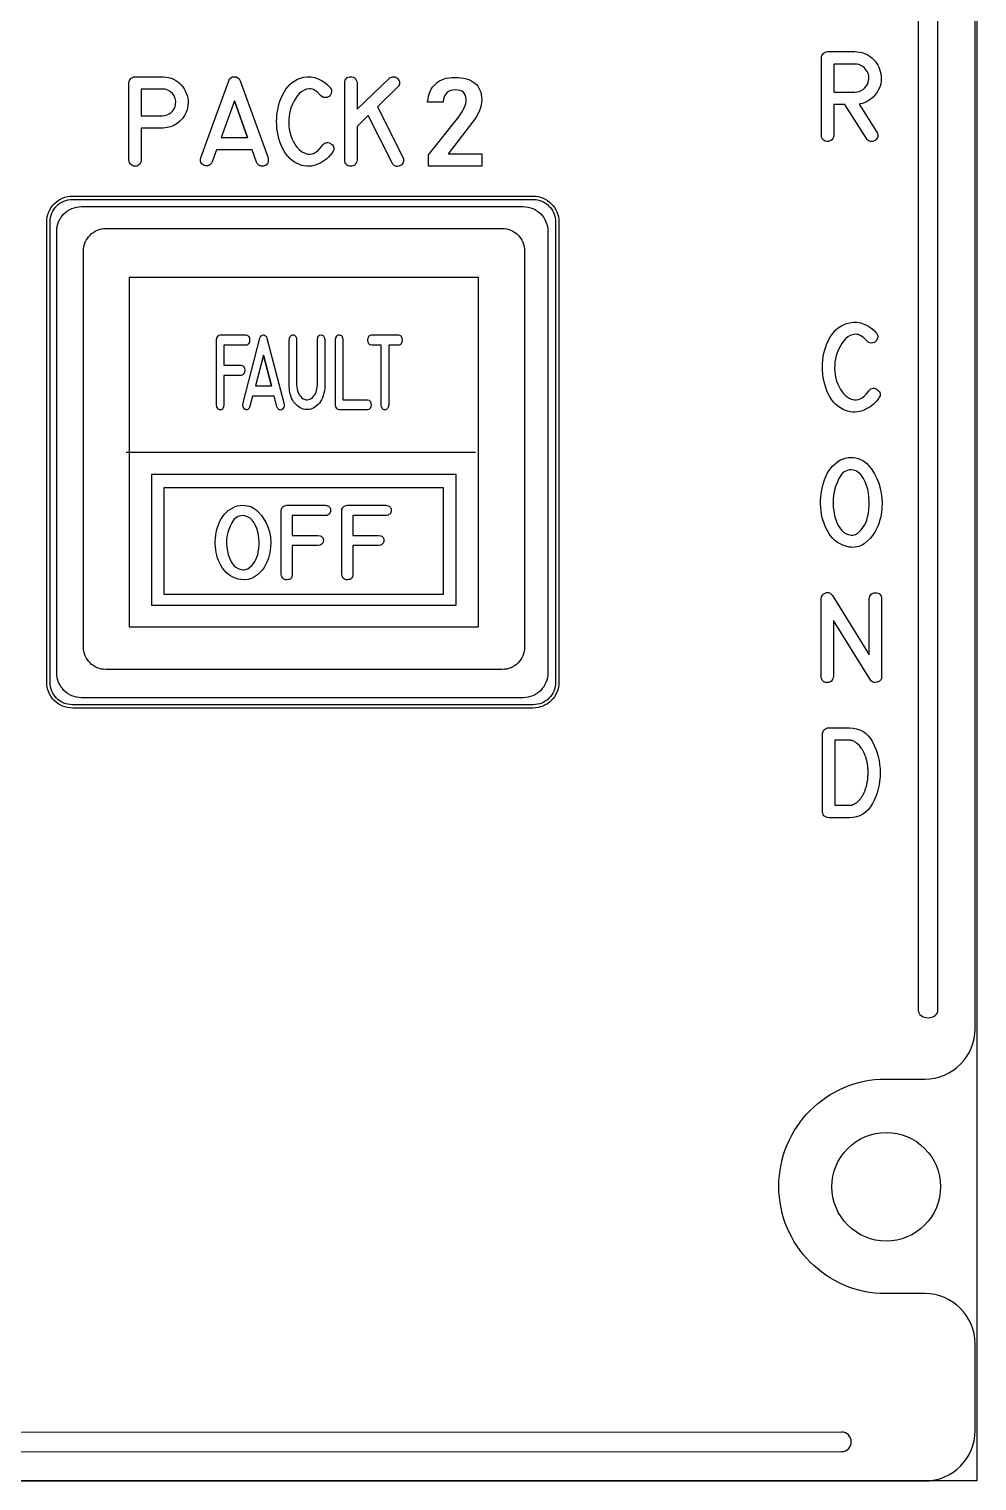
# Model space of a CAD drawing. Extents: x 27 to 704, y 10 to 614.
# Drawn here: x 482.9 to 526.3, y 143.5 to 210 of the extents above; entities that cross this region are included whole.
import ezdxf

# ---------------------------------------------------------------- set-up
doc = ezdxf.new("R2010")
doc.units = 0
for name, color, linetype in [('_BACKPANEL', 5, 'CONTINUOUS'), ('_ENGRAVING', 105, 'CONTINUOUS'), ('_LABELS', 30, 'CONTINUOUS'), ('_TOPLAYER', 1, 'CONTINUOUS')]:
    doc.layers.add(name, color=color, linetype=linetype)

msp = doc.modelspace()

# ---------------------------------------------------------------- linework, layer by layer
at = {"layer": '_BACKPANEL'}
for points in [[(526.326, 256.21), (526.326, 251.514), (526.326, 242.12), (526.326, 232.726), (526.326, 152.879), (526.326, 143.485), (203.984, 143.485), (203.984, 152.879), (203.984, 232.726), (203.984, 242.12), (203.984, 251.514), (203.984, 256.21)], [(484.903, 202.196), (505.998, 202.196), (506.104, 202.19), (506.206, 202.175), (506.304, 202.15), (506.399, 202.115), (506.489, 202.072), (506.573, 202.021), (506.652, 201.962), (506.725, 201.895), (506.792, 201.823), (506.851, 201.744), (506.902, 201.659), (506.945, 201.569), (506.979, 201.474), (507.005, 201.376), (507.02, 201.274), (507.026, 201.168), (507.026, 180.073), (507.02, 179.968), (507.005, 179.866), (506.979, 179.767), (506.945, 179.673), (506.902, 179.583), (506.851, 179.498), (506.792, 179.419), (506.725, 179.346), (506.652, 179.28), (506.573, 179.221), (506.489, 179.169), (506.399, 179.126), (506.304, 179.092), (506.206, 179.067), (506.104, 179.051), (505.998, 179.046), (484.903, 179.046), (484.797, 179.051), (484.695, 179.067), (484.597, 179.092), (484.502, 179.126), (484.412, 179.169), (484.328, 179.221), (484.249, 179.28), (484.176, 179.346), (484.11, 179.419), (484.05, 179.498), (483.999, 179.583), (483.956, 179.673), (483.922, 179.767), (483.896, 179.866), (483.881, 179.968), (483.876, 180.073), (483.876, 201.168), (483.881, 201.274), (483.896, 201.376), (483.922, 201.474), (483.956, 201.569), (483.999, 201.659), (484.05, 201.744), (484.11, 201.823), (484.176, 201.895), (484.249, 201.962), (484.328, 202.021), (484.412, 202.072), (484.502, 202.115), (484.597, 202.15), (484.695, 202.175), (484.797, 202.19)]]:
    msp.add_lwpolyline(points, close=True, dxfattribs=at)
msp.add_lwpolyline([(522.17, 154.476, -0.414214), (519.682, 156.964, -0.414214), (522.17, 159.452, -0.414214), (524.658, 156.964, -0.414214)], format="xyb", close=True, dxfattribs=at)
at = {"layer": '_ENGRAVING'}
for points in [[(523.638, 234.422), (523.638, 165.054), (523.647, 164.983), (523.674, 164.918), (523.715, 164.859), (523.77, 164.807), (523.837, 164.765), (523.913, 164.733), (523.997, 164.712), (524.088, 164.705), (524.089, 164.705), (524.18, 164.713), (524.264, 164.733), (524.34, 164.765), (524.407, 164.808), (524.461, 164.859), (524.503, 164.918), (524.529, 164.984), (524.538, 165.054), (524.538, 234.422)], [(209.667, 144.813), (520.125, 144.828), (520.215, 144.837), (520.3, 144.863), (520.376, 144.905), (520.442, 144.96), (520.497, 145.027), (520.538, 145.104), (520.564, 145.188), (520.573, 145.279), (520.564, 145.369), (520.537, 145.454), (520.496, 145.53), (520.441, 145.596), (520.375, 145.651), (520.299, 145.693), (520.215, 145.719), (520.125, 145.728), (209.665, 145.713)]]:
    msp.add_lwpolyline(points, dxfattribs=at)
for points in [[(521.74, 205.287), (521.767, 205.231), (521.784, 205.177), (521.79, 205.126), (521.787, 205.077), (521.772, 205.031), (521.748, 204.986), (521.713, 204.944), (521.668, 204.904), (521.618, 204.876), (521.564, 204.859), (521.507, 204.853), (521.446, 204.858), (521.387, 204.874), (521.337, 204.9), (521.295, 204.937), (521.262, 204.983), (520.27, 206.549), (519.768, 206.549), (519.768, 205.134), (519.758, 205.052), (519.728, 204.983), (519.678, 204.926), (519.609, 204.881), (519.531, 204.854), (519.455, 204.85), (519.382, 204.869), (519.311, 204.91), (519.263, 204.955), (519.228, 205.008), (519.207, 205.067), (519.201, 205.134), (519.201, 208.687), (519.206, 208.743), (519.221, 208.795), (519.246, 208.843), (519.282, 208.886), (519.325, 208.922), (519.373, 208.948), (519.425, 208.963), (519.482, 208.968), (520.731, 208.968), (520.842, 208.964), (520.949, 208.951), (521.052, 208.928), (521.152, 208.897), (521.248, 208.857), (521.34, 208.807), (521.428, 208.749), (521.513, 208.682), (521.592, 208.608), (521.663, 208.529), (521.727, 208.445), (521.782, 208.357), (521.83, 208.264), (521.869, 208.166), (521.901, 208.063), (521.925, 207.955), (521.941, 207.838), (521.944, 207.723), (521.937, 207.609), (521.917, 207.498), (521.887, 207.388), (521.844, 207.281), (521.791, 207.175), (521.725, 207.071), (521.651, 206.973), (521.571, 206.886), (521.486, 206.808), (521.394, 206.741), (521.297, 206.683), (521.194, 206.636), (521.085, 206.599), (520.97, 206.571), (520.932, 206.565)], [(520.731, 207.114), (520.831, 207.122), (520.928, 207.146), (521.021, 207.185), (521.11, 207.239), (521.19, 207.306), (521.255, 207.383), (521.307, 207.469), (521.344, 207.565), (521.363, 207.641), (521.374, 207.716), (521.376, 207.789), (521.37, 207.86), (521.355, 207.929), (521.331, 207.996), (521.299, 208.061), (521.258, 208.125), (521.21, 208.184), (521.159, 208.236), (521.103, 208.281), (521.043, 208.319), (520.978, 208.35), (520.909, 208.374), (520.836, 208.391), (520.759, 208.401), (519.768, 208.401), (519.768, 207.114)], [(489.021, 207.82), (489.059, 207.82), (489.184, 207.806), (489.304, 207.782), (489.42, 207.748), (489.53, 207.704), (489.629, 207.652), (489.721, 207.591), (489.805, 207.523), (489.882, 207.447), (489.951, 207.364), (490.013, 207.272), (490.067, 207.173), (490.114, 207.066), (490.151, 206.955), (490.178, 206.845), (490.193, 206.736), (490.198, 206.627), (490.192, 206.519), (490.176, 206.412), (490.148, 206.305), (490.11, 206.2), (490.03, 206.042), (489.934, 205.902), (489.821, 205.78), (489.691, 205.676), (489.548, 205.592), (489.395, 205.529), (489.232, 205.487), (489.059, 205.465), (489.021, 205.463), (488.053, 205.463), (488.053, 204.005), (488.041, 203.939), (488.022, 203.882), (487.996, 203.833), (487.964, 203.793), (487.925, 203.763), (487.88, 203.741), (487.828, 203.727), (487.77, 203.723), (487.711, 203.727), (487.66, 203.741), (487.614, 203.763), (487.576, 203.793), (487.544, 203.833), (487.519, 203.882), (487.501, 203.939), (487.489, 204.005), (487.489, 207.54), (487.499, 207.599), (487.516, 207.65), (487.54, 207.696), (487.57, 207.734), (487.606, 207.766), (487.648, 207.79), (487.697, 207.809), (487.752, 207.82), (487.77, 207.82)], [(490.777, 204.109), (491.416, 205.873), (492.057, 207.636), (492.098, 207.716), (492.155, 207.773), (492.228, 207.808), (492.318, 207.82), (492.408, 207.809), (492.481, 207.775), (492.539, 207.717), (492.581, 207.636), (493.858, 204.099), (493.869, 204.032), (493.87, 203.971), (493.862, 203.916), (493.846, 203.867), (493.82, 203.825), (493.784, 203.788), (493.74, 203.759), (493.687, 203.735), (493.631, 203.72), (493.578, 203.715), (493.529, 203.72), (493.482, 203.736), (493.439, 203.762), (493.4, 203.799), (493.363, 203.846), (493.33, 203.903), (493.125, 204.475), (491.501, 204.475), (491.301, 203.917), (491.268, 203.859), (491.231, 203.812), (491.191, 203.776), (491.147, 203.75), (491.1, 203.734), (491.05, 203.73), (490.996, 203.736), (490.939, 203.752), (490.885, 203.777), (490.84, 203.807), (490.806, 203.843), (490.781, 203.885), (490.765, 203.932), (490.76, 203.985), (490.764, 204.044)], [(496.818, 204.363), (496.8, 204.337), (496.79, 204.323), (496.782, 204.311), (496.711, 204.222), (496.635, 204.139), (496.553, 204.064), (496.467, 203.994), (496.374, 203.932), (496.277, 203.876), (496.174, 203.827), (496.066, 203.784), (495.955, 203.751), (495.845, 203.729), (495.735, 203.718), (495.626, 203.72), (495.516, 203.733), (495.408, 203.757), (495.3, 203.793), (495.192, 203.841), (495.071, 203.909), (494.958, 203.988), (494.854, 204.077), (494.758, 204.178), (494.67, 204.29), (494.591, 204.412), (494.52, 204.545), (494.457, 204.689), (494.403, 204.839), (494.357, 204.991), (494.319, 205.144), (494.29, 205.299), (494.269, 205.455), (494.256, 205.613), (494.252, 205.772), (494.256, 205.933), (494.269, 206.092), (494.29, 206.249), (494.319, 206.402), (494.357, 206.551), (494.404, 206.698), (494.459, 206.841), (494.523, 206.981), (494.595, 207.118), (494.676, 207.247), (494.765, 207.363), (494.863, 207.466), (494.97, 207.557), (495.085, 207.635), (495.209, 207.701), (495.342, 207.754), (495.483, 207.794), (495.65, 207.819), (495.817, 207.817), (495.984, 207.787), (496.15, 207.729), (496.309, 207.65), (496.453, 207.557), (496.582, 207.45), (496.697, 207.328), (496.707, 207.314), (496.743, 207.252), (496.762, 207.188), (496.762, 207.121), (496.744, 207.051), (496.712, 206.986), (496.668, 206.935), (496.613, 206.896), (496.547, 206.872), (496.472, 206.863), (496.4, 206.875), (496.33, 206.909), (496.264, 206.964), (496.132, 207.1), (496.067, 207.152), (496.002, 207.195), (495.938, 207.227), (495.875, 207.25), (495.812, 207.262), (495.75, 207.264), (495.63, 207.247), (495.516, 207.207), (495.408, 207.145), (495.307, 207.06), (495.214, 206.957), (495.129, 206.841), (495.051, 206.711), (494.983, 206.568), (494.924, 206.42), (494.878, 206.277), (494.844, 206.139), (494.823, 206.006), (494.81, 205.859), (494.807, 205.713), (494.814, 205.566), (494.83, 205.418), (494.857, 205.273), (494.897, 205.132), (494.948, 204.995), (495.01, 204.863), (495.072, 204.755), (495.138, 204.657), (495.207, 204.569), (495.281, 204.492), (495.358, 204.426), (495.439, 204.371), (495.524, 204.326), (495.613, 204.292), (495.704, 204.272), (495.794, 204.271), (495.884, 204.287), (495.973, 204.322), (496.061, 204.375), (496.149, 204.445), (496.237, 204.534), (496.324, 204.641), (496.362, 204.693), (496.409, 204.739), (496.457, 204.774), (496.505, 204.797), (496.554, 204.808), (496.604, 204.808), (496.654, 204.795), (496.706, 204.772), (496.757, 204.736), (496.804, 204.694), (496.839, 204.651), (496.863, 204.606), (496.877, 204.56), (496.879, 204.513), (496.87, 204.464), (496.849, 204.414)], [(499.399, 207.744), (499.455, 207.78), (499.509, 207.805), (499.562, 207.819), (499.613, 207.822), (499.663, 207.814), (499.711, 207.796), (499.757, 207.766), (499.802, 207.725), (499.84, 207.678), (499.867, 207.631), (499.882, 207.584), (499.887, 207.535), (499.88, 207.486), (499.862, 207.437), (499.832, 207.387), (499.792, 207.336), (498.869, 206.446), (500.039, 204.129), (500.055, 204.061), (500.061, 203.999), (500.058, 203.942), (500.046, 203.891), (500.024, 203.845), (499.992, 203.805), (499.95, 203.77), (499.899, 203.741), (499.845, 203.72), (499.793, 203.71), (499.744, 203.71), (499.697, 203.721), (499.653, 203.744), (499.612, 203.777), (499.573, 203.82), (499.537, 203.875), (498.444, 206.038), (497.936, 205.545), (497.936, 203.999), (497.922, 203.933), (497.901, 203.876), (497.874, 203.828), (497.841, 203.788), (497.801, 203.758), (497.755, 203.736), (497.702, 203.724), (497.643, 203.72), (497.585, 203.725), (497.533, 203.739), (497.489, 203.761), (497.451, 203.791), (497.421, 203.83), (497.398, 203.878), (497.383, 203.934), (497.374, 203.999), (497.374, 207.536), (497.383, 207.601), (497.398, 207.658), (497.421, 207.706), (497.451, 207.746), (497.489, 207.777), (497.533, 207.799), (497.585, 207.813), (497.643, 207.819), (497.702, 207.816), (497.755, 207.803), (497.801, 207.782), (497.841, 207.751), (497.874, 207.711), (497.901, 207.662), (497.922, 207.603), (497.936, 207.536), (497.936, 206.33)], [(502.416, 207.791), (502.56, 207.787), (502.696, 207.775), (502.823, 207.754), (502.941, 207.726), (503.05, 207.689), (503.151, 207.643), (503.243, 207.59), (503.326, 207.528), (503.4, 207.459), (503.465, 207.384), (503.52, 207.3), (503.564, 207.21), (503.599, 207.112), (503.624, 207.007), (503.639, 206.894), (503.644, 206.775), (503.644, 206.767), (503.637, 206.65), (503.617, 206.528), (503.584, 206.402), (503.538, 206.271), (503.479, 206.138), (503.407, 206.004), (503.323, 205.869), (503.226, 205.734), (502.107, 204.291), (503.657, 204.291), (503.657, 203.723), (501.214, 203.723), (501.214, 204.244), (502.596, 205.983), (502.741, 206.195), (502.799, 206.298), (502.847, 206.399), (502.885, 206.497), (502.912, 206.591), (502.928, 206.68), (502.934, 206.764), (502.934, 206.775), (502.925, 206.877), (502.901, 206.965), (502.861, 207.041), (502.805, 207.105), (502.733, 207.154), (502.647, 207.19), (502.547, 207.211), (502.432, 207.218), (502.316, 207.209), (502.213, 207.183), (502.122, 207.139), (502.043, 207.077), (501.979, 207), (501.93, 206.906), (501.897, 206.797), (501.879, 206.672), (501.879, 206.653), (501.169, 206.653), (501.169, 206.672), (501.185, 206.803), (501.209, 206.927), (501.242, 207.042), (501.284, 207.149), (501.334, 207.249), (501.394, 207.341), (501.462, 207.425), (501.539, 207.501), (501.623, 207.569), (501.715, 207.628), (501.814, 207.678), (501.92, 207.719), (502.033, 207.75), (502.154, 207.773), (502.281, 207.787)], [(489.021, 207.256), (488.053, 207.256), (488.053, 206.03), (489.021, 206.03), (489.132, 206.039), (489.235, 206.068), (489.333, 206.115), (489.423, 206.182), (489.501, 206.262), (489.561, 206.353), (489.603, 206.452), (489.627, 206.562), (489.632, 206.696), (489.608, 206.821), (489.558, 206.938), (489.48, 207.047), (489.382, 207.138), (489.274, 207.204), (489.153, 207.243)], [(492.922, 205.037), (492.316, 206.718), (491.706, 205.037)], [(492.316, 206.718), (492.922, 205.037)], [(484.913, 202.349), (505.988, 202.349), (506.11, 202.343), (506.229, 202.325), (506.343, 202.296), (506.453, 202.256), (506.557, 202.206), (506.655, 202.146), (506.746, 202.078), (506.831, 202.001), (506.908, 201.917), (506.976, 201.825), (507.036, 201.727), (507.086, 201.623), (507.125, 201.513), (507.155, 201.399), (507.173, 201.281), (507.179, 201.158), (507.179, 180.083), (507.173, 179.961), (507.155, 179.843), (507.125, 179.728), (507.086, 179.619), (507.036, 179.515), (506.976, 179.417), (506.908, 179.325), (506.831, 179.24), (506.746, 179.164), (506.655, 179.095), (506.557, 179.036), (506.453, 178.986), (506.343, 178.946), (506.229, 178.917), (506.11, 178.899), (505.988, 178.892), (484.913, 178.892), (484.791, 178.899), (484.672, 178.917), (484.558, 178.946), (484.449, 178.986), (484.344, 179.036), (484.246, 179.095), (484.155, 179.164), (484.07, 179.24), (483.993, 179.325), (483.925, 179.417), (483.866, 179.515), (483.816, 179.619), (483.776, 179.728), (483.746, 179.843), (483.728, 179.961), (483.722, 180.083), (483.722, 201.158), (483.728, 201.281), (483.746, 201.399), (483.776, 201.513), (483.816, 201.623), (483.866, 201.727), (483.925, 201.825), (483.993, 201.917), (484.07, 202.001), (484.155, 202.078), (484.246, 202.146), (484.344, 202.206), (484.449, 202.256), (484.558, 202.296), (484.672, 202.325), (484.791, 202.343)], [(485.321, 201.871), (505.537, 201.871), (505.654, 201.865), (505.768, 201.848), (505.877, 201.82), (505.982, 201.781), (506.082, 201.733), (506.176, 201.676), (506.264, 201.611), (506.345, 201.537), (506.419, 201.456), (506.484, 201.368), (506.541, 201.274), (506.589, 201.174), (506.628, 201.069), (506.656, 200.959), (506.673, 200.846), (506.679, 200.729), (506.679, 180.513), (506.673, 180.396), (506.656, 180.282), (506.628, 180.172), (506.589, 180.067), (506.541, 179.968), (506.484, 179.873), (506.419, 179.786), (506.345, 179.705), (506.264, 179.631), (506.176, 179.565), (506.082, 179.508), (505.982, 179.46), (505.877, 179.422), (505.768, 179.394), (505.654, 179.377), (505.537, 179.371), (485.321, 179.371), (485.204, 179.377), (485.09, 179.394), (484.98, 179.422), (484.875, 179.46), (484.776, 179.508), (484.681, 179.565), (484.594, 179.631), (484.513, 179.705), (484.439, 179.786), (484.373, 179.873), (484.316, 179.968), (484.268, 180.067), (484.23, 180.172), (484.202, 180.282), (484.185, 180.396), (484.179, 180.513), (484.179, 200.729), (484.185, 200.846), (484.202, 200.959), (484.23, 201.069), (484.268, 201.174), (484.316, 201.274), (484.373, 201.368), (484.439, 201.456), (484.513, 201.537), (484.594, 201.611), (484.681, 201.676), (484.776, 201.733), (484.875, 201.781), (484.98, 201.82), (485.09, 201.848), (485.204, 201.865)], [(521.836, 193.103), (521.818, 193.076), (521.808, 193.062), (521.8, 193.05), (521.729, 192.961), (521.652, 192.878), (521.569, 192.801), (521.482, 192.732), (521.389, 192.669), (521.29, 192.613), (521.187, 192.563), (521.077, 192.52), (520.966, 192.487), (520.854, 192.465), (520.744, 192.454), (520.633, 192.456), (520.523, 192.469), (520.414, 192.493), (520.304, 192.53), (520.196, 192.578), (520.074, 192.646), (519.96, 192.725), (519.855, 192.815), (519.758, 192.917), (519.67, 193.029), (519.589, 193.152), (519.518, 193.285), (519.455, 193.43), (519.4, 193.581), (519.353, 193.734), (519.315, 193.888), (519.286, 194.043), (519.264, 194.2), (519.252, 194.359), (519.247, 194.519), (519.251, 194.68), (519.264, 194.841), (519.285, 194.998), (519.315, 195.152), (519.354, 195.302), (519.401, 195.449), (519.456, 195.593), (519.52, 195.734), (519.593, 195.872), (519.675, 196.001), (519.765, 196.118), (519.864, 196.222), (519.972, 196.313), (520.088, 196.392), (520.213, 196.457), (520.347, 196.511), (520.489, 196.551), (520.658, 196.577), (520.826, 196.574), (520.995, 196.544), (521.163, 196.486), (521.323, 196.407), (521.468, 196.313), (521.599, 196.205), (521.714, 196.083), (521.724, 196.069), (521.761, 196.007), (521.78, 195.942), (521.78, 195.875), (521.762, 195.804), (521.729, 195.739), (521.685, 195.687), (521.63, 195.649), (521.563, 195.624), (521.487, 195.615), (521.414, 195.627), (521.344, 195.661), (521.277, 195.717), (521.144, 195.853), (521.078, 195.906), (521.013, 195.949), (520.948, 195.982), (520.885, 196.004), (520.821, 196.016), (520.759, 196.018), (520.637, 196.001), (520.522, 195.961), (520.414, 195.898), (520.312, 195.813), (520.218, 195.71), (520.132, 195.593), (520.054, 195.463), (519.984, 195.319), (519.925, 195.17), (519.879, 195.026), (519.845, 194.888), (519.824, 194.753), (519.81, 194.606), (519.807, 194.459), (519.814, 194.311), (519.831, 194.163), (519.858, 194.017), (519.898, 193.875), (519.949, 193.738), (520.013, 193.605), (520.075, 193.496), (520.141, 193.397), (520.211, 193.31), (520.285, 193.232), (520.363, 193.166), (520.445, 193.11), (520.531, 193.065), (520.621, 193.031), (520.712, 193.011), (520.803, 193.01), (520.894, 193.026), (520.984, 193.061), (521.073, 193.114), (521.162, 193.185), (521.25, 193.275), (521.338, 193.382), (521.376, 193.434), (521.424, 193.481), (521.472, 193.515), (521.521, 193.538), (521.57, 193.55), (521.62, 193.549), (521.671, 193.537), (521.723, 193.513), (521.775, 193.478), (521.822, 193.435), (521.858, 193.392), (521.882, 193.347), (521.896, 193.301), (521.898, 193.253), (521.888, 193.204), (521.868, 193.154)], [(521.835, 189.197), (521.913, 188.916), (521.962, 188.63), (521.983, 188.338), (521.975, 188.041), (521.96, 187.893), (521.937, 187.748), (521.907, 187.606), (521.87, 187.468), (521.825, 187.333), (521.773, 187.201), (521.713, 187.073), (521.646, 186.947), (521.548, 186.799), (521.434, 186.663), (521.304, 186.538), (521.157, 186.424), (521.079, 186.375), (520.998, 186.334), (520.916, 186.302), (520.832, 186.279), (520.745, 186.265), (520.657, 186.259), (520.566, 186.262), (520.474, 186.274), (520.326, 186.307), (520.187, 186.353), (520.057, 186.413), (519.936, 186.486), (519.824, 186.572), (519.72, 186.671), (519.626, 186.783), (519.541, 186.909), (519.464, 187.043), (519.396, 187.181), (519.337, 187.322), (519.286, 187.468), (519.244, 187.617), (519.21, 187.77), (519.186, 187.926), (519.17, 188.086), (519.162, 188.248), (519.163, 188.409), (519.172, 188.568), (519.19, 188.727), (519.216, 188.884), (519.25, 189.04), (519.293, 189.196), (519.345, 189.35), (519.404, 189.499), (519.472, 189.637), (519.548, 189.764), (519.633, 189.882), (519.726, 189.988), (519.827, 190.084), (519.936, 190.17), (520.053, 190.245), (520.173, 190.305), (520.296, 190.348), (520.422, 190.373), (520.55, 190.382), (520.671, 190.376), (520.786, 190.358), (520.896, 190.329), (520.999, 190.289), (521.098, 190.236), (521.19, 190.172), (521.277, 190.096), (521.358, 190.009), (521.506, 189.818), (521.634, 189.619), (521.744, 189.412)], [(520.566, 189.811), (520.476, 189.804), (520.392, 189.786), (520.314, 189.755), (520.241, 189.711), (520.174, 189.655), (520.112, 189.587), (520.056, 189.506), (520.006, 189.413), (519.92, 189.221), (519.851, 189.044), (519.8, 188.881), (519.766, 188.733), (519.74, 188.506), (519.738, 188.236), (519.747, 188.091), (519.764, 187.946), (519.789, 187.803), (519.822, 187.66), (519.864, 187.521), (519.915, 187.39), (519.976, 187.265), (520.045, 187.147), (520.126, 187.043), (520.217, 186.958), (520.321, 186.891), (520.435, 186.845), (520.505, 186.827), (520.571, 186.818), (520.636, 186.819), (520.698, 186.828), (520.757, 186.847), (520.814, 186.874), (520.869, 186.911), (520.921, 186.956), (521.017, 187.058), (521.1, 187.163), (521.171, 187.271), (521.23, 187.382), (521.279, 187.506), (521.319, 187.649), (521.352, 187.81), (521.376, 187.989), (521.389, 188.177), (521.391, 188.365), (521.38, 188.552), (521.357, 188.74), (521.322, 188.923), (521.273, 189.096), (521.21, 189.261), (521.133, 189.416), (521.041, 189.552), (520.988, 189.61), (520.931, 189.662), (520.87, 189.706), (520.804, 189.744), (520.733, 189.775), (520.659, 189.799)], [(521.961, 180.345), (521.948, 180.249), (521.932, 180.209), (521.91, 180.173), (521.881, 180.142), (521.846, 180.115), (521.757, 180.077), (521.661, 180.063), (521.617, 180.067), (521.576, 180.078), (521.538, 180.097), (521.502, 180.123), (521.44, 180.197), (519.751, 182.905), (519.751, 180.345), (519.737, 180.279), (519.717, 180.222), (519.69, 180.174), (519.658, 180.134), (519.619, 180.104), (519.574, 180.082), (519.524, 180.068), (519.466, 180.064), (519.41, 180.068), (519.359, 180.082), (519.314, 180.104), (519.276, 180.134), (519.243, 180.174), (519.217, 180.222), (519.198, 180.279), (519.184, 180.345), (519.184, 183.897), (519.209, 183.992), (519.253, 184.07), (519.316, 184.13), (519.398, 184.172), (519.443, 184.185), (519.486, 184.189), (519.527, 184.186), (519.567, 184.174), (519.604, 184.155), (519.64, 184.127), (519.705, 184.047), (521.394, 181.335), (521.394, 183.897), (521.407, 183.964), (521.427, 184.022), (521.453, 184.071), (521.486, 184.112), (521.526, 184.143), (521.573, 184.165), (521.626, 184.177), (521.687, 184.181), (521.746, 184.176), (521.799, 184.162), (521.844, 184.14), (521.882, 184.109), (521.913, 184.069), (521.936, 184.02), (521.952, 183.963), (521.961, 183.897)], [(519.535, 177.991), (520.482, 177.991), (520.653, 177.981), (520.813, 177.95), (520.962, 177.9), (521.099, 177.83), (521.226, 177.739), (521.342, 177.629), (521.446, 177.498), (521.54, 177.347), (521.622, 177.184), (521.694, 177.017), (521.754, 176.846), (521.804, 176.672), (521.842, 176.493), (521.87, 176.31), (521.886, 176.123), (521.892, 175.932), (521.886, 175.741), (521.87, 175.553), (521.842, 175.371), (521.803, 175.192), (521.754, 175.017), (521.693, 174.846), (521.621, 174.679), (521.539, 174.516), (521.445, 174.365), (521.34, 174.234), (521.225, 174.124), (521.098, 174.033), (520.961, 173.963), (520.812, 173.913), (520.652, 173.882), (520.482, 173.872), (519.535, 173.872), (519.539, 173.872), (519.535, 173.872), (519.462, 173.884), (519.371, 173.92), (519.335, 173.946), (519.306, 173.978), (519.284, 174.015), (519.268, 174.057), (519.255, 174.158), (519.253, 174.158), (519.255, 177.709), (519.253, 177.725), (519.261, 177.778), (519.278, 177.828), (519.305, 177.872), (519.341, 177.913), (519.384, 177.947), (519.431, 177.971), (519.482, 177.986), (519.537, 177.991)], [(520.482, 174.439), (520.49, 174.439), (520.5, 174.439), (520.507, 174.44), (520.516, 174.441), (520.525, 174.442), (520.536, 174.443), (520.544, 174.444), (520.554, 174.445), (520.562, 174.447), (520.572, 174.448), (520.589, 174.452), (520.597, 174.455), (520.607, 174.46), (520.616, 174.461), (520.627, 174.464), (520.635, 174.466), (520.645, 174.47), (520.663, 174.478), (520.683, 174.486), (520.691, 174.489), (520.701, 174.494), (520.717, 174.504), (520.737, 174.514), (520.745, 174.519), (520.755, 174.526), (520.774, 174.538), (520.783, 174.543), (520.794, 174.55), (520.802, 174.556), (520.812, 174.564), (520.82, 174.569), (520.83, 174.576), (520.85, 174.592), (520.866, 174.608), (520.874, 174.616), (520.884, 174.626), (520.892, 174.635), (520.902, 174.645), (520.92, 174.661), (520.928, 174.669), (520.938, 174.679), (520.947, 174.688), (520.957, 174.699), (520.973, 174.719), (520.991, 174.741), (521.007, 174.763), (521.015, 174.774), (521.025, 174.785), (521.032, 174.797), (521.041, 174.809), (521.048, 174.823), (521.057, 174.836), (521.073, 174.86), (521.08, 174.873), (521.089, 174.886), (521.096, 174.899), (521.105, 174.912), (521.117, 174.938), (521.124, 174.952), (521.134, 174.968), (521.141, 174.981), (521.15, 174.996), (521.155, 175.011), (521.162, 175.027), (521.176, 175.057), (521.19, 175.089), (521.195, 175.104), (521.202, 175.121), (521.207, 175.137), (521.214, 175.155), (521.224, 175.188), (521.229, 175.204), (521.236, 175.222), (521.246, 175.256), (521.258, 175.29), (521.261, 175.307), (521.266, 175.326), (521.27, 175.343), (521.276, 175.362), (521.279, 175.378), (521.284, 175.397), (521.29, 175.435), (521.293, 175.452), (521.298, 175.471), (521.3, 175.488), (521.304, 175.507), (521.31, 175.545), (521.313, 175.564), (521.319, 175.584), (521.323, 175.622), (521.324, 175.639), (521.327, 175.66), (521.331, 175.698), (521.333, 175.736), (521.335, 175.777), (521.337, 175.815), (521.338, 175.834), (521.341, 175.855), (521.342, 175.872), (521.343, 175.893), (521.343, 175.911), (521.343, 175.932), (521.343, 175.951), (521.343, 175.97), (521.342, 175.989), (521.341, 176.01), (521.341, 176.028), (521.341, 176.048), (521.337, 176.088), (521.335, 176.125), (521.331, 176.167), (521.329, 176.203), (521.325, 176.241), (521.322, 176.259), (521.321, 176.279), (521.312, 176.318), (521.308, 176.335), (521.306, 176.354), (521.3, 176.392), (521.294, 176.43), (521.284, 176.466), (521.278, 176.501), (521.272, 176.518), (521.268, 176.537), (521.262, 176.554), (521.258, 176.573), (521.248, 176.607), (521.238, 176.641), (521.231, 176.656), (521.226, 176.674), (521.214, 176.708), (521.202, 176.74), (521.195, 176.755), (521.19, 176.772), (521.182, 176.786), (521.176, 176.802), (521.162, 176.832), (521.15, 176.861), (521.136, 176.891), (521.127, 176.904), (521.121, 176.917), (521.105, 176.945), (521.089, 176.971), (521.08, 176.984), (521.073, 176.997), (521.057, 177.021), (521.049, 177.034), (521.043, 177.046), (521.009, 177.092), (520.977, 177.136), (520.94, 177.176), (520.904, 177.214), (520.87, 177.249), (520.832, 177.279), (520.794, 177.309), (520.755, 177.335), (520.719, 177.357), (520.683, 177.375), (520.645, 177.389), (520.607, 177.404), (520.589, 177.409), (520.572, 177.416), (520.536, 177.422), (520.5, 177.424), (520.49, 177.424), (520.482, 177.424), (519.818, 177.424), (519.818, 174.439)]]:
    msp.add_lwpolyline(points, close=True, dxfattribs=at)
at = {"layer": '_LABELS'}
for points in [[(503.499, 182.62), (503.499, 198.622), (487.499, 198.622), (487.499, 182.62)], [(491.499, 192.795), (491.499, 195.755), (491.518, 195.853), (491.553, 195.925), (491.604, 195.972), (491.671, 195.993), (492.844, 195.993), (492.884, 195.985), (492.918, 195.971), (492.947, 195.951), (492.971, 195.924), (493.002, 195.852), (493.013, 195.755), (493.002, 195.659), (492.97, 195.587), (492.946, 195.561), (492.917, 195.542), (492.882, 195.528), (492.842, 195.521), (491.839, 195.521), (491.839, 194.603), (492.621, 194.603), (492.695, 194.583), (492.724, 194.564), (492.747, 194.538), (492.779, 194.47), (492.791, 194.377), (492.781, 194.283), (492.75, 194.211), (492.726, 194.183), (492.696, 194.16), (492.621, 194.132), (491.839, 194.132), (491.839, 192.795), (491.824, 192.693), (491.792, 192.62), (491.769, 192.594), (491.742, 192.576), (491.711, 192.564), (491.675, 192.56), (491.639, 192.563), (491.607, 192.573), (491.579, 192.591), (491.555, 192.617), (491.519, 192.69)], [(492.712, 192.88), (493.101, 194.359), (493.49, 195.838), (493.515, 195.905), (493.55, 195.953), (493.595, 195.983), (493.649, 195.993), (493.704, 195.984), (493.749, 195.955), (493.784, 195.907), (493.809, 195.838), (494.586, 192.872), (494.593, 192.764), (494.578, 192.677), (494.541, 192.611), (494.514, 192.586), (494.482, 192.566), (494.448, 192.553), (494.416, 192.549), (494.386, 192.554), (494.357, 192.567), (494.307, 192.62), (494.265, 192.707), (494.14, 193.187), (493.152, 193.187), (493.031, 192.719), (492.988, 192.631), (492.963, 192.6), (492.937, 192.579), (492.908, 192.566), (492.878, 192.562), (492.845, 192.567), (492.81, 192.581), (492.75, 192.627), (492.714, 192.692), (492.701, 192.776)], [(496.459, 193.689), (496.459, 193.655), (496.455, 193.555), (496.439, 193.43), (496.416, 193.315), (496.388, 193.207), (496.353, 193.109), (496.312, 193.018), (496.264, 192.936), (496.21, 192.862), (496.15, 192.797), (496.021, 192.691), (495.955, 192.65), (495.888, 192.618), (495.82, 192.593), (495.751, 192.577), (495.681, 192.569), (495.61, 192.569), (495.538, 192.577), (495.469, 192.593), (495.401, 192.617), (495.334, 192.649), (495.206, 192.738), (495.084, 192.858), (495.028, 192.931), (494.978, 193.011), (494.936, 193.099), (494.9, 193.194), (494.871, 193.298), (494.849, 193.409), (494.834, 193.528), (494.825, 193.655), (494.825, 193.689), (494.825, 195.758), (494.838, 195.849), (494.872, 195.923), (494.916, 195.971), (494.969, 195.993), (495.032, 195.988), (495.091, 195.96), (495.133, 195.912), (495.159, 195.845), (495.167, 195.758), (495.167, 193.689), (495.189, 193.508), (495.21, 193.427), (495.237, 193.352), (495.271, 193.282), (495.312, 193.219), (495.359, 193.163), (495.413, 193.112), (495.47, 193.07), (495.528, 193.041), (495.586, 193.024), (495.646, 193.02), (495.706, 193.029), (495.767, 193.049), (495.828, 193.083), (495.891, 193.128), (495.943, 193.178), (495.989, 193.234), (496.026, 193.297), (496.056, 193.367), (496.098, 193.52), (496.119, 193.689), (496.119, 195.758), (496.121, 195.803), (496.143, 195.892), (496.181, 195.953), (496.206, 195.973), (496.235, 195.985), (496.304, 195.989), (496.372, 195.967), (496.399, 195.947), (496.421, 195.922), (496.45, 195.852), (496.459, 195.758)], [(497.12, 192.555), (497.054, 192.574), (497.003, 192.62), (496.968, 192.691), (496.948, 192.788), (496.948, 195.755), (496.969, 195.86), (497.005, 195.935), (497.029, 195.961), (497.057, 195.979), (497.089, 195.989), (497.125, 195.992), (497.161, 195.987), (497.192, 195.976), (497.219, 195.957), (497.242, 195.931), (497.275, 195.857), (497.29, 195.755), (497.29, 193.023), (498.409, 193.024), (498.484, 192.999), (498.514, 192.978), (498.538, 192.951), (498.57, 192.879), (498.579, 192.784), (498.568, 192.689), (498.536, 192.619), (498.512, 192.594), (498.482, 192.575), (498.408, 192.555)], [(499.045, 192.791), (499.045, 195.52), (498.6, 195.52), (498.526, 195.541), (498.497, 195.561), (498.473, 195.588), (498.441, 195.659), (498.431, 195.755), (498.442, 195.852), (498.474, 195.923), (498.497, 195.95), (498.526, 195.97), (498.6, 195.993), (499.831, 195.993), (499.904, 195.971), (499.933, 195.951), (499.956, 195.924), (499.988, 195.852), (499.999, 195.755), (499.988, 195.659), (499.957, 195.587), (499.933, 195.561), (499.904, 195.541), (499.87, 195.527), (499.831, 195.52), (499.387, 195.52), (499.387, 192.791), (499.365, 192.687), (499.328, 192.613), (499.304, 192.588), (499.276, 192.57), (499.244, 192.559), (499.208, 192.556), (499.173, 192.561), (499.141, 192.572), (499.114, 192.591), (499.092, 192.617), (499.06, 192.69)], [(494.016, 193.659), (493.648, 195.068), (493.277, 193.659)], [(493.648, 195.068), (494.016, 193.659)], [(488.525, 189.603), (488.525, 189.461), (488.525, 183.603), (502.472, 183.603), (502.472, 189.603)], [(489.096, 189.005), (501.882, 189.005), (501.882, 184.103), (489.096, 184.103)], [(493.849, 187.204), (493.919, 186.971), (493.964, 186.733), (493.982, 186.491), (493.975, 186.245), (493.941, 186.002), (493.88, 185.77), (493.793, 185.548), (493.679, 185.337), (493.591, 185.215), (493.488, 185.101), (493.37, 184.998), (493.238, 184.904), (493.095, 184.829), (492.944, 184.783), (492.787, 184.766), (492.622, 184.779), (492.488, 184.806), (492.363, 184.845), (492.246, 184.894), (492.137, 184.955), (492.036, 185.026), (491.942, 185.108), (491.857, 185.202), (491.78, 185.306), (491.711, 185.417), (491.65, 185.531), (491.597, 185.649), (491.551, 185.769), (491.513, 185.893), (491.483, 186.02), (491.461, 186.15), (491.446, 186.282), (491.439, 186.417), (491.44, 186.55), (491.448, 186.682), (491.464, 186.814), (491.488, 186.944), (491.519, 187.074), (491.604, 187.331), (491.657, 187.454), (491.719, 187.569), (491.787, 187.675), (491.864, 187.772), (491.947, 187.86), (492.038, 187.94), (492.137, 188.011), (492.243, 188.073), (492.351, 188.123), (492.462, 188.158), (492.575, 188.18), (492.691, 188.187), (492.799, 188.182), (492.903, 188.167), (493.002, 188.143), (493.096, 188.109), (493.184, 188.066), (493.268, 188.013), (493.346, 187.95), (493.419, 187.877), (493.552, 187.719), (493.668, 187.554), (493.767, 187.383)], [(492.705, 187.713), (492.624, 187.708), (492.548, 187.692), (492.478, 187.667), (492.412, 187.63), (492.351, 187.584), (492.296, 187.527), (492.245, 187.46), (492.2, 187.383), (492.122, 187.224), (492.06, 187.077), (492.014, 186.942), (491.983, 186.819), (491.96, 186.631), (491.958, 186.407), (491.982, 186.166), (492.034, 185.929), (492.072, 185.814), (492.118, 185.704), (492.173, 185.601), (492.235, 185.503), (492.308, 185.417), (492.39, 185.346), (492.484, 185.291), (492.587, 185.252), (492.71, 185.231), (492.768, 185.231), (492.824, 185.239), (492.877, 185.254), (492.929, 185.277), (493.025, 185.345), (493.111, 185.429), (493.187, 185.516), (493.251, 185.606), (493.303, 185.698), (493.348, 185.801), (493.384, 185.92), (493.413, 186.053), (493.435, 186.202), (493.447, 186.358), (493.448, 186.513), (493.439, 186.669), (493.418, 186.825), (493.386, 186.976), (493.342, 187.12), (493.285, 187.257), (493.216, 187.385), (493.133, 187.499), (493.034, 187.589), (492.919, 187.657), (492.788, 187.703)], [(494.462, 185.007), (494.462, 187.95), (494.473, 188.002), (494.49, 188.047), (494.513, 188.086), (494.542, 188.119), (494.578, 188.146), (494.619, 188.166), (494.719, 188.187), (496.474, 188.187), (496.533, 188.179), (496.584, 188.165), (496.628, 188.145), (496.663, 188.119), (496.691, 188.086), (496.71, 188.047), (496.722, 188.002), (496.726, 187.951), (496.722, 187.899), (496.71, 187.855), (496.69, 187.816), (496.662, 187.784), (496.626, 187.758), (496.582, 187.738), (496.53, 187.725), (496.47, 187.718), (494.971, 187.718), (494.971, 186.805), (496.14, 186.805), (496.25, 186.785), (496.293, 186.766), (496.329, 186.741), (496.357, 186.71), (496.377, 186.673), (496.39, 186.629), (496.394, 186.58), (496.391, 186.531), (496.38, 186.487), (496.36, 186.448), (496.333, 186.415), (496.297, 186.387), (496.253, 186.365), (496.14, 186.337), (494.971, 186.337), (494.971, 185.007), (494.963, 184.953), (494.949, 184.906), (494.928, 184.866), (494.901, 184.834), (494.867, 184.808), (494.826, 184.789), (494.779, 184.778), (494.726, 184.774), (494.672, 184.777), (494.624, 184.787), (494.582, 184.805), (494.546, 184.83), (494.516, 184.863), (494.492, 184.904), (494.474, 184.952)], [(497.234, 185.007), (497.234, 187.95), (497.245, 188.002), (497.262, 188.047), (497.285, 188.086), (497.314, 188.119), (497.35, 188.146), (497.391, 188.166), (497.491, 188.187), (499.246, 188.187), (499.305, 188.179), (499.356, 188.165), (499.4, 188.145), (499.435, 188.119), (499.463, 188.086), (499.482, 188.047), (499.494, 188.002), (499.498, 187.951), (499.494, 187.899), (499.482, 187.855), (499.462, 187.816), (499.434, 187.784), (499.398, 187.758), (499.354, 187.738), (499.302, 187.725), (499.242, 187.718), (497.743, 187.718), (497.743, 186.805), (498.912, 186.805), (499.022, 186.785), (499.065, 186.766), (499.101, 186.741), (499.129, 186.71), (499.149, 186.673), (499.161, 186.629), (499.166, 186.58), (499.163, 186.531), (499.152, 186.487), (499.132, 186.448), (499.105, 186.415), (499.069, 186.387), (499.025, 186.365), (498.912, 186.337), (497.743, 186.337), (497.743, 185.007), (497.735, 184.953), (497.721, 184.906), (497.7, 184.866), (497.673, 184.834), (497.639, 184.808), (497.598, 184.789), (497.551, 184.778), (497.497, 184.774), (497.444, 184.777), (497.396, 184.787), (497.354, 184.805), (497.318, 184.83), (497.288, 184.863), (497.264, 184.904), (497.246, 184.952)]]:
    msp.add_lwpolyline(points, close=True, dxfattribs=at)
msp.add_lwpolyline([(487.359, 190.621), (503.359, 190.621)], dxfattribs=at)
at = {"layer": '_TOPLAYER'}
msp.add_lwpolyline([(438.214, 143.485), (523.936, 143.485), (524.172, 143.497), (524.401, 143.532), (524.622, 143.589), (524.834, 143.667), (525.036, 143.764), (525.226, 143.88), (525.404, 144.013), (525.567, 144.161), (525.716, 144.325), (525.849, 144.503), (525.965, 144.693), (526.062, 144.895), (526.14, 145.107), (526.196, 145.328), (526.231, 145.557), (526.243, 145.793), (526.243, 149.773), (526.23, 150.007), (526.194, 150.235), (526.136, 150.454), (526.058, 150.664), (525.961, 150.865), (525.846, 151.053), (525.714, 151.23), (525.567, 151.392), (525.404, 151.541), (525.228, 151.673), (525.039, 151.788), (524.839, 151.885), (524.628, 151.963), (524.409, 152.021), (524.181, 152.057), (523.947, 152.07), (522.142, 152.07), (521.89, 152.077), (521.642, 152.096), (521.397, 152.127), (521.156, 152.171), (520.92, 152.226), (520.688, 152.293), (520.461, 152.37), (520.239, 152.459), (520.022, 152.557), (519.811, 152.666), (519.607, 152.785), (519.408, 152.913), (519.217, 153.051), (519.032, 153.197), (518.855, 153.352), (518.685, 153.515), (518.523, 153.686), (518.369, 153.864), (518.224, 154.05), (518.088, 154.243), (517.961, 154.443), (517.843, 154.648), (517.735, 154.86), (517.637, 155.078), (517.55, 155.3), (517.473, 155.528), (517.407, 155.761), (517.352, 155.998), (517.309, 156.239), (517.278, 156.484), (517.259, 156.733), (517.253, 156.984), (517.259, 157.236), (517.278, 157.484), (517.309, 157.729), (517.352, 157.971), (517.407, 158.208), (517.473, 158.44), (517.55, 158.668), (517.637, 158.891), (517.735, 159.109), (517.843, 159.321), (517.961, 159.526), (518.088, 159.726), (518.224, 159.919), (518.369, 160.105), (518.523, 160.283), (518.685, 160.454), (518.855, 160.617), (519.032, 160.772), (519.217, 160.918), (519.408, 161.056), (519.607, 161.184), (519.811, 161.303), (520.022, 161.412), (520.239, 161.511), (520.461, 161.599), (520.688, 161.677), (520.92, 161.744), (521.156, 161.799), (521.397, 161.842), (521.642, 161.874), (521.89, 161.893), (522.142, 161.899), (523.936, 161.899), (524.172, 161.911), (524.401, 161.946), (524.622, 162.003), (524.834, 162.081), (525.036, 162.178), (525.226, 162.293), (525.404, 162.426), (525.567, 162.575), (525.716, 162.739), (525.849, 162.917), (525.965, 163.107), (526.062, 163.309), (526.14, 163.521), (526.196, 163.742), (526.231, 163.971), (526.243, 164.207), (526.243, 166.51), (526.243, 235.488)], dxfattribs=at)
msp.add_lwpolyline([(486.433, 200.864), (504.583, 200.864), (504.688, 200.859), (504.79, 200.844), (504.888, 200.818), (504.982, 200.784), (505.072, 200.741), (505.157, 200.69), (505.236, 200.631), (505.308, 200.565), (505.374, 200.492), (505.433, 200.413), (505.484, 200.329), (505.528, 200.239), (505.562, 200.145), (505.587, 200.046), (505.603, 199.944), (505.608, 199.839), (505.608, 181.69), (505.603, 181.584), (505.587, 181.482), (505.562, 181.384), (505.528, 181.29), (505.484, 181.2), (505.433, 181.116), (505.374, 181.037), (505.308, 180.964), (505.236, 180.898), (505.157, 180.839), (505.072, 180.788), (504.982, 180.745), (504.888, 180.71), (504.79, 180.685), (504.688, 180.67), (504.583, 180.664), (486.433, 180.664), (486.328, 180.67), (486.226, 180.685), (486.128, 180.71), (486.033, 180.745), (485.944, 180.788), (485.859, 180.839), (485.78, 180.898), (485.708, 180.964), (485.641, 181.037), (485.583, 181.116), (485.531, 181.2), (485.488, 181.29), (485.454, 181.384), (485.429, 181.482), (485.413, 181.584), (485.408, 181.69), (485.408, 199.839), (485.413, 199.944), (485.429, 200.046), (485.454, 200.145), (485.488, 200.239), (485.531, 200.329), (485.583, 200.413), (485.641, 200.492), (485.708, 200.565), (485.78, 200.631), (485.859, 200.69), (485.944, 200.741), (486.033, 200.784), (486.128, 200.818), (486.226, 200.844), (486.328, 200.859)], close=True, dxfattribs=at)

doc.saveas('drawing.dxf')
